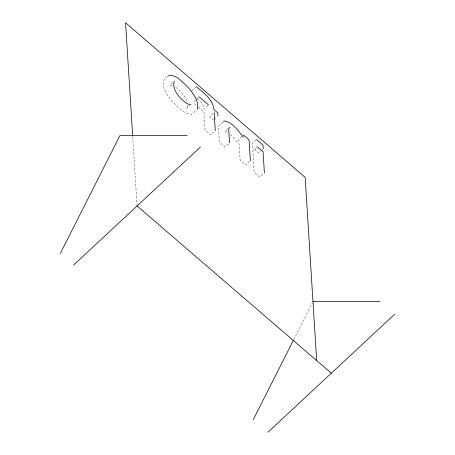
<?xml version="1.0" encoding="UTF-8"?>
<svg xmlns="http://www.w3.org/2000/svg" width="455" height="455" viewBox="0 0 455 455"><rect width="100%" height="100%" fill="white"/><g stroke="black" fill="none" stroke-linecap="round" stroke-linejoin="round"><path stroke-width="0.34" stroke-dasharray="2.27 1.71" d="M187.517 104.912L187.136 107.869L186.47 108.597L190.002 105.31M293.811 339.476L312.329 302.871M167.997 76.446C158.317 81.627 165.7 92.911 170.153 98.906C176.045 105.088 182.387 113.835 191.515 114.472L196.691 109.911M173.145 82.452L170.119 85.267L171.091 85.045L173.895 86.046M191.754 90.96L195.786 87.206M198.562 97.256L194.53 101.01L194.712 103.945L197.783 106.589M207.958 105.344L203.92 109.098C203.891 104.377 200.234 100.919 196.941 98.024M213.133 113.477L209.601 116.764L213.44 120.069M214.447 119.13L217.473 116.309M222.984 122.02L218.952 125.773L218.525 126.917L219.321 142.21L224.998 147.101L229.036 143.342M214.271 131.541L210.739 134.828L205.063 129.937L203.925 111.873L198.295 107.027M228.063 128.566L225.037 131.387L226.897 131.876L228.342 132.849M241.867 136.341L238.841 139.162L238.989 141.488M256.046 139.952L252.013 143.706L252.241 147.374L258.707 152.937L260.726 151.06M256.893 147.471L252.855 151.225L254.18 172.223L259.856 177.109L263.894 173.349M261.233 150.588L262.745 149.183M249.875 161.286L245.842 165.046L240.16 160.154L239.176 144.48L234.666 138.86L230.258 134.401M175.693 87.246C180.316 90.846 184.639 95.249 186.692 100.845M191.953 94.196L192.255 94.452M132.701 136.409L137.074 205.978"/><path stroke-width="0.68" d="M197.197 109.445C199.773 101.306 193.096 93.576 188.296 87.65C182.956 82.725 177.467 75.53 169.664 75.183L168.498 75.979M60.282 253.515L119.995 135.482L187.09 135.453M253.259 419.635L293.492 340.107M229.576 127.155L228.842 128.418L228.785 130.921L229.536 142.876M174.663 81.041L174.003 81.786C172.604 88.361 176.796 94.441 181.244 98.854C184.053 101.05 187.039 105.071 191.009 104.371M73.653 265.026L200.462 146.965M267.91 432.25L394.718 314.189M223.49 121.548L224.281 120.945C232.875 122.23 238.261 131.085 243.527 137.262M312.972 301.608L380.067 301.574M196.293 86.734C203.647 92.729 212.917 99.395 213.958 109.604L217.797 112.908L217.979 115.843M256.552 139.48L263.018 145.048L263.246 148.711M199.068 96.784L208.464 104.872M243.38 134.936L249.061 139.821L250.381 160.814M257.399 146.999L263.075 151.89L264.395 172.883M137.074 205.978L331.337 373.202M316.68 360.587L305.151 177.359L125.546 22.75L132.655 135.704M214.146 112.539L215.278 130.602"/></g></svg>
